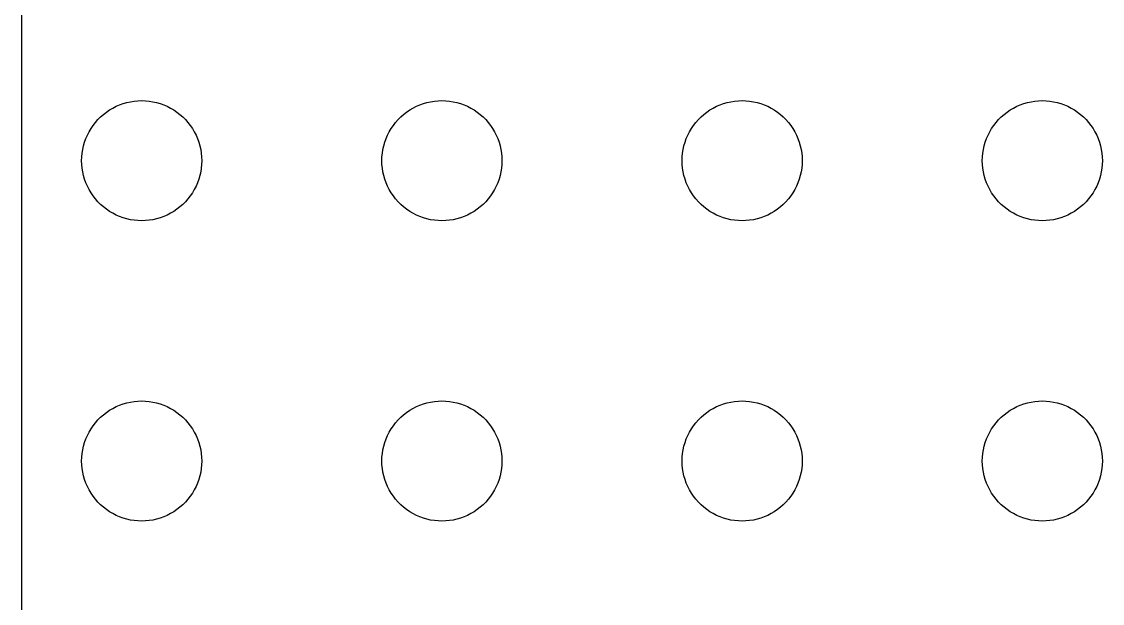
# Model space of a CAD drawing. Header units: metres. Extents: x -111 to 111, y -111 to 111.
# Drawn here: x -111 to -57, y 52.9 to 81.9 of the extents above; entities that cross this region are included whole.
import ezdxf

# ---------------------------------------------------------------- set-up
doc = ezdxf.new("R2010")
doc.units = ezdxf.units.M

msp = doc.modelspace()

# ---------------------------------------------------------------- linework, layer by layer
for p, q in [((-111, 106), (-111, -106)), ((-106.277, 77.7145), (-106.104, 77.7893)), ((-106.104, 77.7893), (-105.927, 77.8532)), ((-105.927, 77.8532), (-105.746, 77.9057)), ((-105.746, 77.9057), (-105.562, 77.9469)), ((-105.562, 77.9469), (-105.376, 77.9763)), ((-105.376, 77.9763), (-105.188, 77.9941)), ((-105.188, 77.9941), (-105, 78)), ((-105, 78), (-104.812, 77.9941)), ((-104.812, 77.9941), (-104.624, 77.9763)), ((-104.624, 77.9763), (-104.438, 77.9469)), ((-104.438, 77.9469), (-104.254, 77.9057)), ((-104.254, 77.9057), (-104.073, 77.8532)), ((-104.073, 77.8532), (-103.896, 77.7893)), ((-103.896, 77.7893), (-103.723, 77.7145)), ((-91.2773, 77.7145), (-91.1044, 77.7893)), ((-91.1044, 77.7893), (-90.927, 77.8532)), ((-90.927, 77.8532), (-90.7461, 77.9057)), ((-90.7461, 77.9057), (-90.5621, 77.9469)), ((-90.5621, 77.9469), (-90.376, 77.9763)), ((-90.376, 77.9763), (-90.1884, 77.9941)), ((-90.1884, 77.9941), (-90, 78)), ((-90, 78), (-89.8116, 77.9941)), ((-89.8116, 77.9941), (-89.624, 77.9763)), ((-89.624, 77.9763), (-89.4379, 77.9469)), ((-89.4379, 77.9469), (-89.2539, 77.9057)), ((-89.2539, 77.9057), (-89.073, 77.8532)), ((-89.073, 77.8532), (-88.8956, 77.7893)), ((-88.8956, 77.7893), (-88.7227, 77.7145)), ((-76.2773, 77.7145), (-76.1044, 77.7893)), ((-76.1044, 77.7893), (-75.927, 77.8532)), ((-75.927, 77.8532), (-75.7461, 77.9057)), ((-75.7461, 77.9057), (-75.5621, 77.9469)), ((-75.5621, 77.9469), (-75.376, 77.9763)), ((-75.376, 77.9763), (-75.1884, 77.9941)), ((-75.1884, 77.9941), (-75, 78)), ((-75, 78), (-74.8116, 77.9941)), ((-74.8116, 77.9941), (-74.624, 77.9763)), ((-74.624, 77.9763), (-74.4379, 77.9469)), ((-74.4379, 77.9469), (-74.2539, 77.9057)), ((-74.2539, 77.9057), (-74.073, 77.8532)), ((-74.073, 77.8532), (-73.8956, 77.7893)), ((-73.8956, 77.7893), (-73.7227, 77.7145)), ((-61.2773, 77.7145), (-61.1044, 77.7893)), ((-61.1044, 77.7893), (-60.927, 77.8532)), ((-60.927, 77.8532), (-60.7461, 77.9057)), ((-60.7461, 77.9057), (-60.5621, 77.9469)), ((-60.5621, 77.9469), (-60.376, 77.9763)), ((-60.376, 77.9763), (-60.1884, 77.9941)), ((-60.1884, 77.9941), (-60, 78)), ((-60, 78), (-59.8116, 77.9941)), ((-59.8116, 77.9941), (-59.624, 77.9763)), ((-59.624, 77.9763), (-59.4379, 77.9469)), ((-59.4379, 77.9469), (-59.2539, 77.9057)), ((-59.2539, 77.9057), (-59.0729, 77.8532)), ((-59.0729, 77.8532), (-58.8956, 77.7893)), ((-58.8956, 77.7893), (-58.7227, 77.7145)), ((-107.054, 77.1869), (-106.912, 77.3115)), ((-106.912, 77.3115), (-106.763, 77.427)), ((-106.763, 77.427), (-106.607, 77.533)), ((-106.607, 77.533), (-106.445, 77.6289)), ((-106.445, 77.6289), (-106.277, 77.7145)), ((-103.723, 77.7145), (-103.555, 77.6289)), ((-103.555, 77.6289), (-103.393, 77.533)), ((-103.393, 77.533), (-103.237, 77.427)), ((-103.237, 77.427), (-103.088, 77.3115)), ((-103.088, 77.3115), (-102.946, 77.1869)), ((-92.0536, 77.1869), (-91.9123, 77.3115)), ((-91.9123, 77.3115), (-91.7634, 77.427)), ((-91.7634, 77.427), (-91.6075, 77.533)), ((-91.6075, 77.533), (-91.4453, 77.6289)), ((-91.4453, 77.6289), (-91.2773, 77.7145)), ((-88.7227, 77.7145), (-88.5547, 77.6289)), ((-88.5547, 77.6289), (-88.3925, 77.533)), ((-88.3925, 77.533), (-88.2366, 77.427)), ((-88.2366, 77.427), (-88.0877, 77.3115)), ((-88.0877, 77.3115), (-87.9464, 77.1869)), ((-77.0536, 77.1869), (-76.9123, 77.3115)), ((-76.9123, 77.3115), (-76.7634, 77.427)), ((-76.7634, 77.427), (-76.6075, 77.533)), ((-76.6075, 77.533), (-76.4453, 77.6289)), ((-76.4453, 77.6289), (-76.2773, 77.7145)), ((-73.7227, 77.7145), (-73.5547, 77.6289)), ((-73.5547, 77.6289), (-73.3925, 77.533)), ((-73.3925, 77.533), (-73.2366, 77.427)), ((-73.2366, 77.427), (-73.0877, 77.3115)), ((-73.0877, 77.3115), (-72.9464, 77.1869)), ((-62.0536, 77.1869), (-61.9123, 77.3115)), ((-61.9123, 77.3115), (-61.7634, 77.427)), ((-61.7634, 77.427), (-61.6075, 77.533)), ((-61.6075, 77.533), (-61.4453, 77.6289)), ((-61.4453, 77.6289), (-61.2773, 77.7145)), ((-58.7227, 77.7145), (-58.5547, 77.6289)), ((-58.5547, 77.6289), (-58.3925, 77.533)), ((-58.3925, 77.533), (-58.2366, 77.427)), ((-58.2366, 77.427), (-58.0877, 77.3115)), ((-58.0877, 77.3115), (-57.9464, 77.1869)), ((-107.533, 76.6075), (-107.427, 76.7634)), ((-107.427, 76.7634), (-107.312, 76.9123)), ((-107.312, 76.9123), (-107.187, 77.0536)), ((-107.187, 77.0536), (-107.054, 77.1869)), ((-102.946, 77.1869), (-102.813, 77.0536)), ((-102.813, 77.0536), (-102.688, 76.9123)), ((-102.688, 76.9123), (-102.573, 76.7634)), ((-102.573, 76.7634), (-102.467, 76.6075)), ((-92.533, 76.6075), (-92.427, 76.7634)), ((-92.427, 76.7634), (-92.3115, 76.9123)), ((-92.3115, 76.9123), (-92.1869, 77.0536)), ((-92.1869, 77.0536), (-92.0536, 77.1869)), ((-87.9464, 77.1869), (-87.8131, 77.0536)), ((-87.8131, 77.0536), (-87.6885, 76.9123)), ((-87.6885, 76.9123), (-87.573, 76.7634)), ((-87.573, 76.7634), (-87.467, 76.6075)), ((-77.533, 76.6075), (-77.427, 76.7634)), ((-77.427, 76.7634), (-77.3115, 76.9123)), ((-77.3115, 76.9123), (-77.1869, 77.0536)), ((-77.1869, 77.0536), (-77.0536, 77.1869)), ((-72.9464, 77.1869), (-72.8131, 77.0536)), ((-72.8131, 77.0536), (-72.6885, 76.9123)), ((-72.6885, 76.9123), (-72.573, 76.7634)), ((-72.573, 76.7634), (-72.467, 76.6075)), ((-62.533, 76.6075), (-62.427, 76.7634)), ((-62.427, 76.7634), (-62.3115, 76.9123)), ((-62.3115, 76.9123), (-62.1869, 77.0536)), ((-62.1869, 77.0536), (-62.0536, 77.1869)), ((-57.9464, 77.1869), (-57.8131, 77.0536)), ((-57.8131, 77.0536), (-57.6885, 76.9123)), ((-57.6885, 76.9123), (-57.5729, 76.7634)), ((-57.5729, 76.7634), (-57.467, 76.6075)), ((-107.789, 76.1044), (-107.714, 76.2773)), ((-107.714, 76.2773), (-107.629, 76.4453)), ((-107.629, 76.4453), (-107.533, 76.6075)), ((-102.467, 76.6075), (-102.371, 76.4453)), ((-102.371, 76.4453), (-102.286, 76.2773)), ((-102.286, 76.2773), (-102.211, 76.1044)), ((-92.7893, 76.1044), (-92.7145, 76.2773)), ((-92.7145, 76.2773), (-92.6289, 76.4453)), ((-92.6289, 76.4453), (-92.533, 76.6075)), ((-87.467, 76.6075), (-87.3711, 76.4453)), ((-87.3711, 76.4453), (-87.2855, 76.2773)), ((-87.2855, 76.2773), (-87.2107, 76.1044)), ((-77.7893, 76.1044), (-77.7145, 76.2773)), ((-77.7145, 76.2773), (-77.6289, 76.4453)), ((-77.6289, 76.4453), (-77.533, 76.6075)), ((-72.467, 76.6075), (-72.3711, 76.4453)), ((-72.3711, 76.4453), (-72.2855, 76.2773)), ((-72.2855, 76.2773), (-72.2107, 76.1044)), ((-62.7893, 76.1044), (-62.7145, 76.2773)), ((-62.7145, 76.2773), (-62.6289, 76.4453)), ((-62.6289, 76.4453), (-62.533, 76.6075)), ((-57.467, 76.6075), (-57.3711, 76.4453)), ((-57.3711, 76.4453), (-57.2855, 76.2773)), ((-57.2855, 76.2773), (-57.2107, 76.1044)), ((-107.947, 75.5621), (-107.906, 75.7461)), ((-107.906, 75.7461), (-107.853, 75.927)), ((-107.853, 75.927), (-107.789, 76.1044)), ((-102.211, 76.1044), (-102.147, 75.927)), ((-102.147, 75.927), (-102.094, 75.7461)), ((-102.094, 75.7461), (-102.053, 75.5621)), ((-92.9469, 75.5621), (-92.9057, 75.7461)), ((-92.9057, 75.7461), (-92.8532, 75.927)), ((-92.8532, 75.927), (-92.7893, 76.1044)), ((-87.2107, 76.1044), (-87.1468, 75.927)), ((-87.1468, 75.927), (-87.0943, 75.7461)), ((-87.0943, 75.7461), (-87.0531, 75.5621)), ((-77.9469, 75.5621), (-77.9057, 75.7461)), ((-77.9057, 75.7461), (-77.8532, 75.927)), ((-77.8532, 75.927), (-77.7893, 76.1044)), ((-72.2107, 76.1044), (-72.1468, 75.927)), ((-72.1468, 75.927), (-72.0943, 75.7461)), ((-72.0943, 75.7461), (-72.0531, 75.5621)), ((-62.9469, 75.5621), (-62.9057, 75.7461)), ((-62.9057, 75.7461), (-62.8532, 75.927)), ((-62.8532, 75.927), (-62.7893, 76.1044)), ((-57.2107, 76.1044), (-57.1468, 75.927)), ((-57.1468, 75.927), (-57.0942, 75.7461)), ((-57.0942, 75.7461), (-57.0531, 75.5621)), ((-108, 75), (-107.994, 75.1884)), ((-107.994, 75.1884), (-107.976, 75.376)), ((-107.976, 75.376), (-107.947, 75.5621)), ((-102.053, 75.5621), (-102.024, 75.376)), ((-102.024, 75.376), (-102.006, 75.1884)), ((-102.006, 75.1884), (-102, 75)), ((-93, 75), (-92.9941, 75.1884)), ((-92.9941, 75.1884), (-92.9763, 75.376)), ((-92.9763, 75.376), (-92.9469, 75.5621)), ((-87.0531, 75.5621), (-87.0237, 75.376)), ((-87.0237, 75.376), (-87.0059, 75.1884)), ((-87.0059, 75.1884), (-87, 75)), ((-78, 75), (-77.9941, 75.1884)), ((-77.9941, 75.1884), (-77.9763, 75.376)), ((-77.9763, 75.376), (-77.9469, 75.5621)), ((-72.0531, 75.5621), (-72.0237, 75.376)), ((-72.0237, 75.376), (-72.0059, 75.1884)), ((-72.0059, 75.1884), (-72, 75)), ((-63, 75), (-62.9941, 75.1884)), ((-62.9941, 75.1884), (-62.9763, 75.376)), ((-62.9763, 75.376), (-62.9469, 75.5621)), ((-57.0531, 75.5621), (-57.0237, 75.376)), ((-57.0237, 75.376), (-57.0059, 75.1884)), ((-57.0059, 75.1884), (-57, 75)), ((-107.994, 74.8116), (-108, 75)), ((-107.976, 74.624), (-107.994, 74.8116)), ((-107.947, 74.4379), (-107.976, 74.624)), ((-102.024, 74.624), (-102.053, 74.4379)), ((-102.006, 74.8116), (-102.024, 74.624)), ((-102, 75), (-102.006, 74.8116)), ((-92.9941, 74.8116), (-93, 75)), ((-92.9763, 74.624), (-92.9941, 74.8116)), ((-92.9469, 74.4379), (-92.9763, 74.624)), ((-87.0237, 74.624), (-87.0531, 74.4379)), ((-87.0059, 74.8116), (-87.0237, 74.624)), ((-87, 75), (-87.0059, 74.8116)), ((-77.9941, 74.8116), (-78, 75)), ((-77.9763, 74.624), (-77.9941, 74.8116)), ((-77.9469, 74.4379), (-77.9763, 74.624)), ((-72.0237, 74.624), (-72.0531, 74.4379)), ((-72.0059, 74.8116), (-72.0237, 74.624)), ((-72, 75), (-72.0059, 74.8116)), ((-62.9941, 74.8116), (-63, 75)), ((-62.9763, 74.624), (-62.9941, 74.8116)), ((-62.9469, 74.4379), (-62.9763, 74.624)), ((-57.0237, 74.624), (-57.0531, 74.4379)), ((-57.0059, 74.8116), (-57.0237, 74.624)), ((-57, 75), (-57.0059, 74.8116)), ((-107.906, 74.2539), (-107.947, 74.4379)), ((-107.853, 74.073), (-107.906, 74.2539)), ((-107.789, 73.8956), (-107.853, 74.073)), ((-102.147, 74.073), (-102.211, 73.8956)), ((-102.094, 74.2539), (-102.147, 74.073)), ((-102.053, 74.4379), (-102.094, 74.2539)), ((-92.9057, 74.2539), (-92.9469, 74.4379)), ((-92.8532, 74.073), (-92.9057, 74.2539)), ((-92.7893, 73.8956), (-92.8532, 74.073)), ((-87.1468, 74.073), (-87.2107, 73.8956)), ((-87.0943, 74.2539), (-87.1468, 74.073)), ((-87.0531, 74.4379), (-87.0943, 74.2539)), ((-77.9057, 74.2539), (-77.9469, 74.4379)), ((-77.8532, 74.073), (-77.9057, 74.2539)), ((-77.7893, 73.8956), (-77.8532, 74.073)), ((-72.1468, 74.073), (-72.2107, 73.8956)), ((-72.0943, 74.2539), (-72.1468, 74.073)), ((-72.0531, 74.4379), (-72.0943, 74.2539)), ((-62.9057, 74.2539), (-62.9469, 74.4379)), ((-62.8532, 74.073), (-62.9057, 74.2539)), ((-62.7893, 73.8956), (-62.8532, 74.073)), ((-57.1468, 74.073), (-57.2107, 73.8956)), ((-57.0942, 74.2539), (-57.1468, 74.073)), ((-57.0531, 74.4379), (-57.0942, 74.2539)), ((-107.714, 73.7227), (-107.789, 73.8956)), ((-107.629, 73.5547), (-107.714, 73.7227)), ((-107.533, 73.3925), (-107.629, 73.5547)), ((-102.371, 73.5547), (-102.467, 73.3925)), ((-102.286, 73.7227), (-102.371, 73.5547)), ((-102.211, 73.8956), (-102.286, 73.7227)), ((-92.7145, 73.7227), (-92.7893, 73.8956)), ((-92.6289, 73.5547), (-92.7145, 73.7227)), ((-92.533, 73.3925), (-92.6289, 73.5547)), ((-87.3711, 73.5547), (-87.467, 73.3925)), ((-87.2855, 73.7227), (-87.3711, 73.5547)), ((-87.2107, 73.8956), (-87.2855, 73.7227)), ((-77.7145, 73.7227), (-77.7893, 73.8956)), ((-77.6289, 73.5547), (-77.7145, 73.7227)), ((-77.533, 73.3925), (-77.6289, 73.5547)), ((-72.3711, 73.5547), (-72.467, 73.3925)), ((-72.2855, 73.7227), (-72.3711, 73.5547)), ((-72.2107, 73.8956), (-72.2855, 73.7227)), ((-62.7145, 73.7227), (-62.7893, 73.8956)), ((-62.6289, 73.5547), (-62.7145, 73.7227)), ((-62.533, 73.3925), (-62.6289, 73.5547)), ((-57.3711, 73.5547), (-57.467, 73.3925)), ((-57.2855, 73.7227), (-57.3711, 73.5547)), ((-57.2107, 73.8956), (-57.2855, 73.7227)), ((-107.427, 73.2366), (-107.533, 73.3925)), ((-107.312, 73.0877), (-107.427, 73.2366)), ((-107.187, 72.9464), (-107.312, 73.0877)), ((-107.054, 72.8131), (-107.187, 72.9464)), ((-102.813, 72.9464), (-102.946, 72.8131)), ((-102.688, 73.0877), (-102.813, 72.9464)), ((-102.573, 73.2366), (-102.688, 73.0877)), ((-102.467, 73.3925), (-102.573, 73.2366)), ((-92.427, 73.2366), (-92.533, 73.3925)), ((-92.3115, 73.0877), (-92.427, 73.2366)), ((-92.1869, 72.9464), (-92.3115, 73.0877)), ((-92.0536, 72.8131), (-92.1869, 72.9464)), ((-87.8131, 72.9464), (-87.9464, 72.8131)), ((-87.6885, 73.0877), (-87.8131, 72.9464)), ((-87.573, 73.2366), (-87.6885, 73.0877)), ((-87.467, 73.3925), (-87.573, 73.2366)), ((-77.427, 73.2366), (-77.533, 73.3925)), ((-77.3115, 73.0877), (-77.427, 73.2366)), ((-77.1869, 72.9464), (-77.3115, 73.0877)), ((-77.0536, 72.8131), (-77.1869, 72.9464)), ((-72.8131, 72.9464), (-72.9464, 72.8131)), ((-72.6885, 73.0877), (-72.8131, 72.9464)), ((-72.573, 73.2366), (-72.6885, 73.0877)), ((-72.467, 73.3925), (-72.573, 73.2366)), ((-62.427, 73.2366), (-62.533, 73.3925)), ((-62.3115, 73.0877), (-62.427, 73.2366)), ((-62.1869, 72.9464), (-62.3115, 73.0877)), ((-62.0536, 72.8131), (-62.1869, 72.9464)), ((-57.8131, 72.9464), (-57.9464, 72.8131)), ((-57.6885, 73.0877), (-57.8131, 72.9464)), ((-57.5729, 73.2366), (-57.6885, 73.0877)), ((-57.467, 73.3925), (-57.5729, 73.2366)), ((-106.912, 72.6885), (-107.054, 72.8131)), ((-106.763, 72.573), (-106.912, 72.6885)), ((-106.607, 72.467), (-106.763, 72.573)), ((-106.445, 72.3711), (-106.607, 72.467)), ((-106.277, 72.2855), (-106.445, 72.3711)), ((-103.555, 72.3711), (-103.723, 72.2855)), ((-103.393, 72.467), (-103.555, 72.3711)), ((-103.237, 72.573), (-103.393, 72.467)), ((-103.088, 72.6885), (-103.237, 72.573)), ((-102.946, 72.8131), (-103.088, 72.6885)), ((-91.9123, 72.6885), (-92.0536, 72.8131)), ((-91.7634, 72.573), (-91.9123, 72.6885)), ((-91.6075, 72.467), (-91.7634, 72.573)), ((-91.4453, 72.3711), (-91.6075, 72.467)), ((-91.2773, 72.2855), (-91.4453, 72.3711)), ((-88.5547, 72.3711), (-88.7227, 72.2855)), ((-88.3925, 72.467), (-88.5547, 72.3711)), ((-88.2366, 72.573), (-88.3925, 72.467)), ((-88.0877, 72.6885), (-88.2366, 72.573)), ((-87.9464, 72.8131), (-88.0877, 72.6885)), ((-76.9123, 72.6885), (-77.0536, 72.8131)), ((-76.7634, 72.573), (-76.9123, 72.6885)), ((-76.6075, 72.467), (-76.7634, 72.573)), ((-76.4453, 72.3711), (-76.6075, 72.467)), ((-76.2773, 72.2855), (-76.4453, 72.3711)), ((-73.5547, 72.3711), (-73.7227, 72.2855)), ((-73.3925, 72.467), (-73.5547, 72.3711)), ((-73.2366, 72.573), (-73.3925, 72.467)), ((-73.0877, 72.6885), (-73.2366, 72.573)), ((-72.9464, 72.8131), (-73.0877, 72.6885)), ((-61.9123, 72.6885), (-62.0536, 72.8131)), ((-61.7634, 72.573), (-61.9123, 72.6885)), ((-61.6075, 72.467), (-61.7634, 72.573)), ((-61.4453, 72.3711), (-61.6075, 72.467)), ((-61.2773, 72.2855), (-61.4453, 72.3711)), ((-58.5547, 72.3711), (-58.7227, 72.2855)), ((-58.3925, 72.467), (-58.5547, 72.3711)), ((-58.2366, 72.573), (-58.3925, 72.467)), ((-58.0877, 72.6885), (-58.2366, 72.573)), ((-57.9464, 72.8131), (-58.0877, 72.6885)), ((-106.104, 72.2107), (-106.277, 72.2855)), ((-105.927, 72.1468), (-106.104, 72.2107)), ((-105.746, 72.0943), (-105.927, 72.1468)), ((-105.562, 72.0531), (-105.746, 72.0943)), ((-105.376, 72.0237), (-105.562, 72.0531)), ((-105.188, 72.0059), (-105.376, 72.0237)), ((-105, 72), (-105.188, 72.0059)), ((-104.812, 72.0059), (-105, 72)), ((-104.624, 72.0237), (-104.812, 72.0059)), ((-104.438, 72.0531), (-104.624, 72.0237)), ((-104.254, 72.0943), (-104.438, 72.0531)), ((-104.073, 72.1468), (-104.254, 72.0943)), ((-103.896, 72.2107), (-104.073, 72.1468)), ((-103.723, 72.2855), (-103.896, 72.2107)), ((-91.1044, 72.2107), (-91.2773, 72.2855)), ((-90.927, 72.1468), (-91.1044, 72.2107)), ((-90.7461, 72.0943), (-90.927, 72.1468)), ((-90.5621, 72.0531), (-90.7461, 72.0943)), ((-90.376, 72.0237), (-90.5621, 72.0531)), ((-90.1884, 72.0059), (-90.376, 72.0237)), ((-90, 72), (-90.1884, 72.0059)), ((-89.8116, 72.0059), (-90, 72)), ((-89.624, 72.0237), (-89.8116, 72.0059)), ((-89.4379, 72.0531), (-89.624, 72.0237)), ((-89.2539, 72.0943), (-89.4379, 72.0531)), ((-89.073, 72.1468), (-89.2539, 72.0943)), ((-88.8956, 72.2107), (-89.073, 72.1468)), ((-88.7227, 72.2855), (-88.8956, 72.2107)), ((-76.1044, 72.2107), (-76.2773, 72.2855)), ((-75.927, 72.1468), (-76.1044, 72.2107)), ((-75.7461, 72.0943), (-75.927, 72.1468)), ((-75.5621, 72.0531), (-75.7461, 72.0943)), ((-75.376, 72.0237), (-75.5621, 72.0531)), ((-75.1884, 72.0059), (-75.376, 72.0237)), ((-75, 72), (-75.1884, 72.0059)), ((-74.8116, 72.0059), (-75, 72)), ((-74.624, 72.0237), (-74.8116, 72.0059)), ((-74.4379, 72.0531), (-74.624, 72.0237)), ((-74.2539, 72.0943), (-74.4379, 72.0531)), ((-74.073, 72.1468), (-74.2539, 72.0943)), ((-73.8956, 72.2107), (-74.073, 72.1468)), ((-73.7227, 72.2855), (-73.8956, 72.2107)), ((-61.1044, 72.2107), (-61.2773, 72.2855)), ((-60.927, 72.1468), (-61.1044, 72.2107)), ((-60.7461, 72.0943), (-60.927, 72.1468)), ((-60.5621, 72.0531), (-60.7461, 72.0943)), ((-60.376, 72.0237), (-60.5621, 72.0531)), ((-60.1884, 72.0059), (-60.376, 72.0237)), ((-60, 72), (-60.1884, 72.0059)), ((-59.8116, 72.0059), (-60, 72)), ((-59.624, 72.0237), (-59.8116, 72.0059)), ((-59.4379, 72.0531), (-59.624, 72.0237)), ((-59.2539, 72.0943), (-59.4379, 72.0531)), ((-59.0729, 72.1468), (-59.2539, 72.0943)), ((-58.8956, 72.2107), (-59.0729, 72.1468)), ((-58.7227, 72.2855), (-58.8956, 72.2107)), ((-106.445, 62.6289), (-106.277, 62.7145)), ((-106.277, 62.7145), (-106.104, 62.7893)), ((-106.104, 62.7893), (-105.927, 62.8532)), ((-105.927, 62.8532), (-105.746, 62.9057)), ((-105.746, 62.9057), (-105.562, 62.9469)), ((-105.562, 62.9469), (-105.376, 62.9763)), ((-105.376, 62.9763), (-105.188, 62.9941)), ((-105.188, 62.9941), (-105, 63)), ((-105, 63), (-104.812, 62.9941)), ((-104.812, 62.9941), (-104.624, 62.9763)), ((-104.624, 62.9763), (-104.438, 62.9469)), ((-104.438, 62.9469), (-104.254, 62.9057)), ((-104.254, 62.9057), (-104.073, 62.8532)), ((-104.073, 62.8532), (-103.896, 62.7893)), ((-103.896, 62.7893), (-103.723, 62.7145)), ((-103.723, 62.7145), (-103.555, 62.6289)), ((-91.4453, 62.6289), (-91.2773, 62.7145)), ((-91.2773, 62.7145), (-91.1044, 62.7893)), ((-91.1044, 62.7893), (-90.927, 62.8532)), ((-90.927, 62.8532), (-90.7461, 62.9057)), ((-90.7461, 62.9057), (-90.5621, 62.9469)), ((-90.5621, 62.9469), (-90.376, 62.9763)), ((-90.376, 62.9763), (-90.1884, 62.9941)), ((-90.1884, 62.9941), (-90, 63)), ((-90, 63), (-89.8116, 62.9941)), ((-89.8116, 62.9941), (-89.624, 62.9763)), ((-89.624, 62.9763), (-89.4379, 62.9469)), ((-89.4379, 62.9469), (-89.2539, 62.9057)), ((-89.2539, 62.9057), (-89.073, 62.8532)), ((-89.073, 62.8532), (-88.8956, 62.7893)), ((-88.8956, 62.7893), (-88.7227, 62.7145)), ((-88.7227, 62.7145), (-88.5547, 62.6289)), ((-76.4453, 62.6289), (-76.2773, 62.7145)), ((-76.2773, 62.7145), (-76.1044, 62.7893)), ((-76.1044, 62.7893), (-75.927, 62.8532)), ((-75.927, 62.8532), (-75.7461, 62.9057)), ((-75.7461, 62.9057), (-75.5621, 62.9469)), ((-75.5621, 62.9469), (-75.376, 62.9763)), ((-75.376, 62.9763), (-75.1884, 62.9941)), ((-75.1884, 62.9941), (-75, 63)), ((-75, 63), (-74.8116, 62.9941)), ((-74.8116, 62.9941), (-74.624, 62.9763)), ((-74.624, 62.9763), (-74.4379, 62.9469)), ((-74.4379, 62.9469), (-74.2539, 62.9057)), ((-74.2539, 62.9057), (-74.073, 62.8532)), ((-74.073, 62.8532), (-73.8956, 62.7893)), ((-73.8956, 62.7893), (-73.7227, 62.7145)), ((-73.7227, 62.7145), (-73.5547, 62.6289)), ((-61.4453, 62.6289), (-61.2773, 62.7145)), ((-61.2773, 62.7145), (-61.1044, 62.7893)), ((-61.1044, 62.7893), (-60.927, 62.8532)), ((-60.927, 62.8532), (-60.7461, 62.9057)), ((-60.7461, 62.9057), (-60.5621, 62.9469)), ((-60.5621, 62.9469), (-60.376, 62.9763)), ((-60.376, 62.9763), (-60.1884, 62.9941)), ((-60.1884, 62.9941), (-60, 63)), ((-60, 63), (-59.8116, 62.9941)), ((-59.8116, 62.9941), (-59.624, 62.9763)), ((-59.624, 62.9763), (-59.4379, 62.9469)), ((-59.4379, 62.9469), (-59.2539, 62.9057)), ((-59.2539, 62.9057), (-59.0729, 62.8532)), ((-59.0729, 62.8532), (-58.8956, 62.7893)), ((-58.8956, 62.7893), (-58.7227, 62.7145)), ((-58.7227, 62.7145), (-58.5547, 62.6289)), ((-107.187, 62.0536), (-107.054, 62.1869)), ((-107.054, 62.1869), (-106.912, 62.3115)), ((-106.912, 62.3115), (-106.763, 62.427)), ((-106.763, 62.427), (-106.607, 62.533)), ((-106.607, 62.533), (-106.445, 62.6289)), ((-103.555, 62.6289), (-103.393, 62.533)), ((-103.393, 62.533), (-103.237, 62.427)), ((-103.237, 62.427), (-103.088, 62.3115)), ((-103.088, 62.3115), (-102.946, 62.1869)), ((-102.946, 62.1869), (-102.813, 62.0536)), ((-92.1869, 62.0536), (-92.0536, 62.1869)), ((-92.0536, 62.1869), (-91.9123, 62.3115)), ((-91.9123, 62.3115), (-91.7634, 62.427)), ((-91.7634, 62.427), (-91.6075, 62.533)), ((-91.6075, 62.533), (-91.4453, 62.6289)), ((-88.5547, 62.6289), (-88.3925, 62.533)), ((-88.3925, 62.533), (-88.2366, 62.427)), ((-88.2366, 62.427), (-88.0877, 62.3115)), ((-88.0877, 62.3115), (-87.9464, 62.1869)), ((-87.9464, 62.1869), (-87.8131, 62.0536)), ((-77.1869, 62.0536), (-77.0536, 62.1869)), ((-77.0536, 62.1869), (-76.9123, 62.3115)), ((-76.9123, 62.3115), (-76.7634, 62.427)), ((-76.7634, 62.427), (-76.6075, 62.533)), ((-76.6075, 62.533), (-76.4453, 62.6289)), ((-73.5547, 62.6289), (-73.3925, 62.533)), ((-73.3925, 62.533), (-73.2366, 62.427)), ((-73.2366, 62.427), (-73.0877, 62.3115)), ((-73.0877, 62.3115), (-72.9464, 62.1869)), ((-72.9464, 62.1869), (-72.8131, 62.0536)), ((-62.1869, 62.0536), (-62.0536, 62.1869)), ((-62.0536, 62.1869), (-61.9123, 62.3115)), ((-61.9123, 62.3115), (-61.7634, 62.427)), ((-61.7634, 62.427), (-61.6075, 62.533)), ((-61.6075, 62.533), (-61.4453, 62.6289)), ((-58.5547, 62.6289), (-58.3925, 62.533)), ((-58.3925, 62.533), (-58.2366, 62.427)), ((-58.2366, 62.427), (-58.0877, 62.3115)), ((-58.0877, 62.3115), (-57.9464, 62.1869)), ((-57.9464, 62.1869), (-57.8131, 62.0536)), ((-107.629, 61.4453), (-107.533, 61.6075)), ((-107.533, 61.6075), (-107.427, 61.7634)), ((-107.427, 61.7634), (-107.312, 61.9123)), ((-107.312, 61.9123), (-107.187, 62.0536)), ((-102.813, 62.0536), (-102.688, 61.9123)), ((-102.688, 61.9123), (-102.573, 61.7634)), ((-102.573, 61.7634), (-102.467, 61.6075)), ((-102.467, 61.6075), (-102.371, 61.4453)), ((-92.6289, 61.4453), (-92.533, 61.6075)), ((-92.533, 61.6075), (-92.427, 61.7634)), ((-92.427, 61.7634), (-92.3115, 61.9123)), ((-92.3115, 61.9123), (-92.1869, 62.0536)), ((-87.8131, 62.0536), (-87.6885, 61.9123)), ((-87.6885, 61.9123), (-87.573, 61.7634)), ((-87.573, 61.7634), (-87.467, 61.6075)), ((-87.467, 61.6075), (-87.3711, 61.4453)), ((-77.6289, 61.4453), (-77.533, 61.6075)), ((-77.533, 61.6075), (-77.427, 61.7634)), ((-77.427, 61.7634), (-77.3115, 61.9123)), ((-77.3115, 61.9123), (-77.1869, 62.0536)), ((-72.8131, 62.0536), (-72.6885, 61.9123)), ((-72.6885, 61.9123), (-72.573, 61.7634)), ((-72.573, 61.7634), (-72.467, 61.6075)), ((-72.467, 61.6075), (-72.3711, 61.4453)), ((-62.6289, 61.4453), (-62.533, 61.6075)), ((-62.533, 61.6075), (-62.427, 61.7634)), ((-62.427, 61.7634), (-62.3115, 61.9123)), ((-62.3115, 61.9123), (-62.1869, 62.0536)), ((-57.8131, 62.0536), (-57.6885, 61.9123)), ((-57.6885, 61.9123), (-57.5729, 61.7634)), ((-57.5729, 61.7634), (-57.467, 61.6075)), ((-57.467, 61.6075), (-57.3711, 61.4453)), ((-107.853, 60.927), (-107.789, 61.1044)), ((-107.789, 61.1044), (-107.714, 61.2773)), ((-107.714, 61.2773), (-107.629, 61.4453)), ((-102.371, 61.4453), (-102.286, 61.2773)), ((-102.286, 61.2773), (-102.211, 61.1044)), ((-102.211, 61.1044), (-102.147, 60.927)), ((-92.8532, 60.927), (-92.7893, 61.1044)), ((-92.7893, 61.1044), (-92.7145, 61.2773)), ((-92.7145, 61.2773), (-92.6289, 61.4453)), ((-87.3711, 61.4453), (-87.2855, 61.2773)), ((-87.2855, 61.2773), (-87.2107, 61.1044)), ((-87.2107, 61.1044), (-87.1468, 60.927)), ((-77.8532, 60.927), (-77.7893, 61.1044)), ((-77.7893, 61.1044), (-77.7145, 61.2773)), ((-77.7145, 61.2773), (-77.6289, 61.4453)), ((-72.3711, 61.4453), (-72.2855, 61.2773)), ((-72.2855, 61.2773), (-72.2107, 61.1044)), ((-72.2107, 61.1044), (-72.1468, 60.927)), ((-62.8532, 60.927), (-62.7893, 61.1044)), ((-62.7893, 61.1044), (-62.7145, 61.2773)), ((-62.7145, 61.2773), (-62.6289, 61.4453)), ((-57.3711, 61.4453), (-57.2855, 61.2773)), ((-57.2855, 61.2773), (-57.2107, 61.1044)), ((-57.2107, 61.1044), (-57.1468, 60.927)), ((-107.976, 60.376), (-107.947, 60.5621)), ((-107.947, 60.5621), (-107.906, 60.7461)), ((-107.906, 60.7461), (-107.853, 60.927)), ((-102.147, 60.927), (-102.094, 60.7461)), ((-102.094, 60.7461), (-102.053, 60.5621)), ((-102.053, 60.5621), (-102.024, 60.376)), ((-92.9763, 60.376), (-92.9469, 60.5621)), ((-92.9469, 60.5621), (-92.9057, 60.7461)), ((-92.9057, 60.7461), (-92.8532, 60.927)), ((-87.1468, 60.927), (-87.0943, 60.7461)), ((-87.0943, 60.7461), (-87.0531, 60.5621)), ((-87.0531, 60.5621), (-87.0237, 60.376)), ((-77.9763, 60.376), (-77.9469, 60.5621)), ((-77.9469, 60.5621), (-77.9057, 60.7461)), ((-77.9057, 60.7461), (-77.8532, 60.927)), ((-72.1468, 60.927), (-72.0943, 60.7461)), ((-72.0943, 60.7461), (-72.0531, 60.5621)), ((-72.0531, 60.5621), (-72.0237, 60.376)), ((-62.9763, 60.376), (-62.9469, 60.5621)), ((-62.9469, 60.5621), (-62.9057, 60.7461)), ((-62.9057, 60.7461), (-62.8532, 60.927)), ((-57.1468, 60.927), (-57.0942, 60.7461)), ((-57.0942, 60.7461), (-57.0531, 60.5621)), ((-57.0531, 60.5621), (-57.0237, 60.376)), ((-108, 60), (-107.994, 60.1884)), ((-107.994, 59.8116), (-108, 60)), ((-107.994, 60.1884), (-107.976, 60.376)), ((-102.024, 60.376), (-102.006, 60.1884)), ((-102.006, 60.1884), (-102, 60)), ((-102, 60), (-102.006, 59.8116)), ((-93, 60), (-92.9941, 60.1884)), ((-92.9941, 59.8116), (-93, 60)), ((-92.9941, 60.1884), (-92.9763, 60.376)), ((-87.0237, 60.376), (-87.0059, 60.1884)), ((-87.0059, 60.1884), (-87, 60)), ((-87, 60), (-87.0059, 59.8116)), ((-78, 60), (-77.9941, 60.1884)), ((-77.9941, 59.8116), (-78, 60)), ((-77.9941, 60.1884), (-77.9763, 60.376)), ((-72.0237, 60.376), (-72.0059, 60.1884)), ((-72.0059, 60.1884), (-72, 60)), ((-72, 60), (-72.0059, 59.8116)), ((-63, 60), (-62.9941, 60.1884)), ((-62.9941, 59.8116), (-63, 60)), ((-62.9941, 60.1884), (-62.9763, 60.376)), ((-57.0237, 60.376), (-57.0059, 60.1884)), ((-57.0059, 60.1884), (-57, 60)), ((-57, 60), (-57.0059, 59.8116)), ((-107.976, 59.624), (-107.994, 59.8116)), ((-107.947, 59.4379), (-107.976, 59.624)), ((-107.906, 59.2539), (-107.947, 59.4379)), ((-102.053, 59.4379), (-102.094, 59.2539)), ((-102.024, 59.624), (-102.053, 59.4379)), ((-102.006, 59.8116), (-102.024, 59.624)), ((-92.9763, 59.624), (-92.9941, 59.8116)), ((-92.9469, 59.4379), (-92.9763, 59.624)), ((-92.9057, 59.2539), (-92.9469, 59.4379)), ((-87.0531, 59.4379), (-87.0943, 59.2539)), ((-87.0237, 59.624), (-87.0531, 59.4379)), ((-87.0059, 59.8116), (-87.0237, 59.624)), ((-77.9763, 59.624), (-77.9941, 59.8116)), ((-77.9469, 59.4379), (-77.9763, 59.624)), ((-77.9057, 59.2539), (-77.9469, 59.4379)), ((-72.0531, 59.4379), (-72.0943, 59.2539)), ((-72.0237, 59.624), (-72.0531, 59.4379)), ((-72.0059, 59.8116), (-72.0237, 59.624)), ((-62.9763, 59.624), (-62.9941, 59.8116)), ((-62.9469, 59.4379), (-62.9763, 59.624)), ((-62.9057, 59.2539), (-62.9469, 59.4379)), ((-57.0531, 59.4379), (-57.0942, 59.2539)), ((-57.0237, 59.624), (-57.0531, 59.4379)), ((-57.0059, 59.8116), (-57.0237, 59.624)), ((-107.853, 59.0729), (-107.906, 59.2539)), ((-107.789, 58.8956), (-107.853, 59.0729)), ((-107.714, 58.7227), (-107.789, 58.8956)), ((-102.211, 58.8956), (-102.286, 58.7227)), ((-102.147, 59.0729), (-102.211, 58.8956)), ((-102.094, 59.2539), (-102.147, 59.0729)), ((-92.8532, 59.0729), (-92.9057, 59.2539)), ((-92.7893, 58.8956), (-92.8532, 59.0729)), ((-92.7145, 58.7227), (-92.7893, 58.8956)), ((-87.2107, 58.8956), (-87.2855, 58.7227)), ((-87.1468, 59.0729), (-87.2107, 58.8956)), ((-87.0943, 59.2539), (-87.1468, 59.0729)), ((-77.8532, 59.0729), (-77.9057, 59.2539)), ((-77.7893, 58.8956), (-77.8532, 59.0729)), ((-77.7145, 58.7227), (-77.7893, 58.8956)), ((-72.2107, 58.8956), (-72.2855, 58.7227)), ((-72.1468, 59.0729), (-72.2107, 58.8956)), ((-72.0943, 59.2539), (-72.1468, 59.0729)), ((-62.8532, 59.0729), (-62.9057, 59.2539)), ((-62.7893, 58.8956), (-62.8532, 59.0729)), ((-62.7145, 58.7227), (-62.7893, 58.8956)), ((-57.2107, 58.8956), (-57.2855, 58.7227)), ((-57.1468, 59.0729), (-57.2107, 58.8956)), ((-57.0942, 59.2539), (-57.1468, 59.0729)), ((-107.629, 58.5547), (-107.714, 58.7227)), ((-107.533, 58.3925), (-107.629, 58.5547)), ((-107.427, 58.2366), (-107.533, 58.3925)), ((-102.467, 58.3925), (-102.573, 58.2366)), ((-102.371, 58.5547), (-102.467, 58.3925)), ((-102.286, 58.7227), (-102.371, 58.5547)), ((-92.6289, 58.5547), (-92.7145, 58.7227)), ((-92.533, 58.3925), (-92.6289, 58.5547)), ((-92.427, 58.2366), (-92.533, 58.3925)), ((-87.467, 58.3925), (-87.573, 58.2366)), ((-87.3711, 58.5547), (-87.467, 58.3925)), ((-87.2855, 58.7227), (-87.3711, 58.5547)), ((-77.6289, 58.5547), (-77.7145, 58.7227)), ((-77.533, 58.3925), (-77.6289, 58.5547)), ((-77.427, 58.2366), (-77.533, 58.3925)), ((-72.467, 58.3925), (-72.573, 58.2366)), ((-72.3711, 58.5547), (-72.467, 58.3925)), ((-72.2855, 58.7227), (-72.3711, 58.5547)), ((-62.6289, 58.5547), (-62.7145, 58.7227)), ((-62.533, 58.3925), (-62.6289, 58.5547)), ((-62.427, 58.2366), (-62.533, 58.3925)), ((-57.467, 58.3925), (-57.5729, 58.2366)), ((-57.3711, 58.5547), (-57.467, 58.3925)), ((-57.2855, 58.7227), (-57.3711, 58.5547)), ((-107.312, 58.0877), (-107.427, 58.2366)), ((-107.187, 57.9464), (-107.312, 58.0877)), ((-107.054, 57.8131), (-107.187, 57.9464)), ((-106.912, 57.6885), (-107.054, 57.8131)), ((-102.946, 57.8131), (-103.088, 57.6885)), ((-102.813, 57.9464), (-102.946, 57.8131)), ((-102.688, 58.0877), (-102.813, 57.9464)), ((-102.573, 58.2366), (-102.688, 58.0877)), ((-92.3115, 58.0877), (-92.427, 58.2366)), ((-92.1869, 57.9464), (-92.3115, 58.0877)), ((-92.0536, 57.8131), (-92.1869, 57.9464)), ((-91.9123, 57.6885), (-92.0536, 57.8131)), ((-87.9464, 57.8131), (-88.0877, 57.6885)), ((-87.8131, 57.9464), (-87.9464, 57.8131)), ((-87.6885, 58.0877), (-87.8131, 57.9464)), ((-87.573, 58.2366), (-87.6885, 58.0877)), ((-77.3115, 58.0877), (-77.427, 58.2366)), ((-77.1869, 57.9464), (-77.3115, 58.0877)), ((-77.0536, 57.8131), (-77.1869, 57.9464)), ((-76.9123, 57.6885), (-77.0536, 57.8131)), ((-72.9464, 57.8131), (-73.0877, 57.6885)), ((-72.8131, 57.9464), (-72.9464, 57.8131)), ((-72.6885, 58.0877), (-72.8131, 57.9464)), ((-72.573, 58.2366), (-72.6885, 58.0877)), ((-62.3115, 58.0877), (-62.427, 58.2366)), ((-62.1869, 57.9464), (-62.3115, 58.0877)), ((-62.0536, 57.8131), (-62.1869, 57.9464)), ((-61.9123, 57.6885), (-62.0536, 57.8131)), ((-57.9464, 57.8131), (-58.0877, 57.6885)), ((-57.8131, 57.9464), (-57.9464, 57.8131)), ((-57.6885, 58.0877), (-57.8131, 57.9464)), ((-57.5729, 58.2366), (-57.6885, 58.0877)), ((-106.763, 57.5729), (-106.912, 57.6885)), ((-106.607, 57.467), (-106.763, 57.5729)), ((-106.445, 57.3711), (-106.607, 57.467)), ((-106.277, 57.2855), (-106.445, 57.3711)), ((-106.104, 57.2107), (-106.277, 57.2855)), ((-103.723, 57.2855), (-103.896, 57.2107)), ((-103.555, 57.3711), (-103.723, 57.2855)), ((-103.393, 57.467), (-103.555, 57.3711)), ((-103.237, 57.5729), (-103.393, 57.467)), ((-103.088, 57.6885), (-103.237, 57.5729)), ((-91.7634, 57.5729), (-91.9123, 57.6885)), ((-91.6075, 57.467), (-91.7634, 57.5729)), ((-91.4453, 57.3711), (-91.6075, 57.467)), ((-91.2773, 57.2855), (-91.4453, 57.3711)), ((-91.1044, 57.2107), (-91.2773, 57.2855)), ((-88.7227, 57.2855), (-88.8956, 57.2107)), ((-88.5547, 57.3711), (-88.7227, 57.2855)), ((-88.3925, 57.467), (-88.5547, 57.3711)), ((-88.2366, 57.5729), (-88.3925, 57.467)), ((-88.0877, 57.6885), (-88.2366, 57.5729)), ((-76.7634, 57.5729), (-76.9123, 57.6885)), ((-76.6075, 57.467), (-76.7634, 57.5729)), ((-76.4453, 57.3711), (-76.6075, 57.467)), ((-76.2773, 57.2855), (-76.4453, 57.3711)), ((-76.1044, 57.2107), (-76.2773, 57.2855)), ((-73.7227, 57.2855), (-73.8956, 57.2107)), ((-73.5547, 57.3711), (-73.7227, 57.2855)), ((-73.3925, 57.467), (-73.5547, 57.3711)), ((-73.2366, 57.5729), (-73.3925, 57.467)), ((-73.0877, 57.6885), (-73.2366, 57.5729)), ((-61.7634, 57.5729), (-61.9123, 57.6885)), ((-61.6075, 57.467), (-61.7634, 57.5729)), ((-61.4453, 57.3711), (-61.6075, 57.467)), ((-61.2773, 57.2855), (-61.4453, 57.3711)), ((-61.1044, 57.2107), (-61.2773, 57.2855)), ((-58.7227, 57.2855), (-58.8956, 57.2107)), ((-58.5547, 57.3711), (-58.7227, 57.2855)), ((-58.3925, 57.467), (-58.5547, 57.3711)), ((-58.2366, 57.5729), (-58.3925, 57.467)), ((-58.0877, 57.6885), (-58.2366, 57.5729)), ((-105.927, 57.1468), (-106.104, 57.2107)), ((-105.746, 57.0942), (-105.927, 57.1468)), ((-105.562, 57.0531), (-105.746, 57.0942)), ((-105.376, 57.0237), (-105.562, 57.0531)), ((-105.188, 57.0059), (-105.376, 57.0237)), ((-105, 57), (-105.188, 57.0059)), ((-104.812, 57.0059), (-105, 57)), ((-104.624, 57.0237), (-104.812, 57.0059)), ((-104.438, 57.0531), (-104.624, 57.0237)), ((-104.254, 57.0942), (-104.438, 57.0531)), ((-104.073, 57.1468), (-104.254, 57.0942)), ((-103.896, 57.2107), (-104.073, 57.1468)), ((-90.927, 57.1468), (-91.1044, 57.2107)), ((-90.7461, 57.0942), (-90.927, 57.1468)), ((-90.5621, 57.0531), (-90.7461, 57.0942)), ((-90.376, 57.0237), (-90.5621, 57.0531)), ((-90.1884, 57.0059), (-90.376, 57.0237)), ((-90, 57), (-90.1884, 57.0059)), ((-89.8116, 57.0059), (-90, 57)), ((-89.624, 57.0237), (-89.8116, 57.0059)), ((-89.4379, 57.0531), (-89.624, 57.0237)), ((-89.2539, 57.0942), (-89.4379, 57.0531)), ((-89.073, 57.1468), (-89.2539, 57.0942)), ((-88.8956, 57.2107), (-89.073, 57.1468)), ((-75.927, 57.1468), (-76.1044, 57.2107)), ((-75.7461, 57.0942), (-75.927, 57.1468)), ((-75.5621, 57.0531), (-75.7461, 57.0942)), ((-75.376, 57.0237), (-75.5621, 57.0531)), ((-75.1884, 57.0059), (-75.376, 57.0237)), ((-75, 57), (-75.1884, 57.0059)), ((-74.8116, 57.0059), (-75, 57)), ((-74.624, 57.0237), (-74.8116, 57.0059)), ((-74.4379, 57.0531), (-74.624, 57.0237)), ((-74.2539, 57.0942), (-74.4379, 57.0531)), ((-74.073, 57.1468), (-74.2539, 57.0942)), ((-73.8956, 57.2107), (-74.073, 57.1468)), ((-60.927, 57.1468), (-61.1044, 57.2107)), ((-60.7461, 57.0942), (-60.927, 57.1468)), ((-60.5621, 57.0531), (-60.7461, 57.0942)), ((-60.376, 57.0237), (-60.5621, 57.0531)), ((-60.1884, 57.0059), (-60.376, 57.0237)), ((-60, 57), (-60.1884, 57.0059)), ((-59.8116, 57.0059), (-60, 57)), ((-59.624, 57.0237), (-59.8116, 57.0059)), ((-59.4379, 57.0531), (-59.624, 57.0237)), ((-59.2539, 57.0942), (-59.4379, 57.0531)), ((-59.0729, 57.1468), (-59.2539, 57.0942)), ((-58.8956, 57.2107), (-59.0729, 57.1468))]:
    msp.add_line(p, q)

doc.saveas('drawing.dxf')
